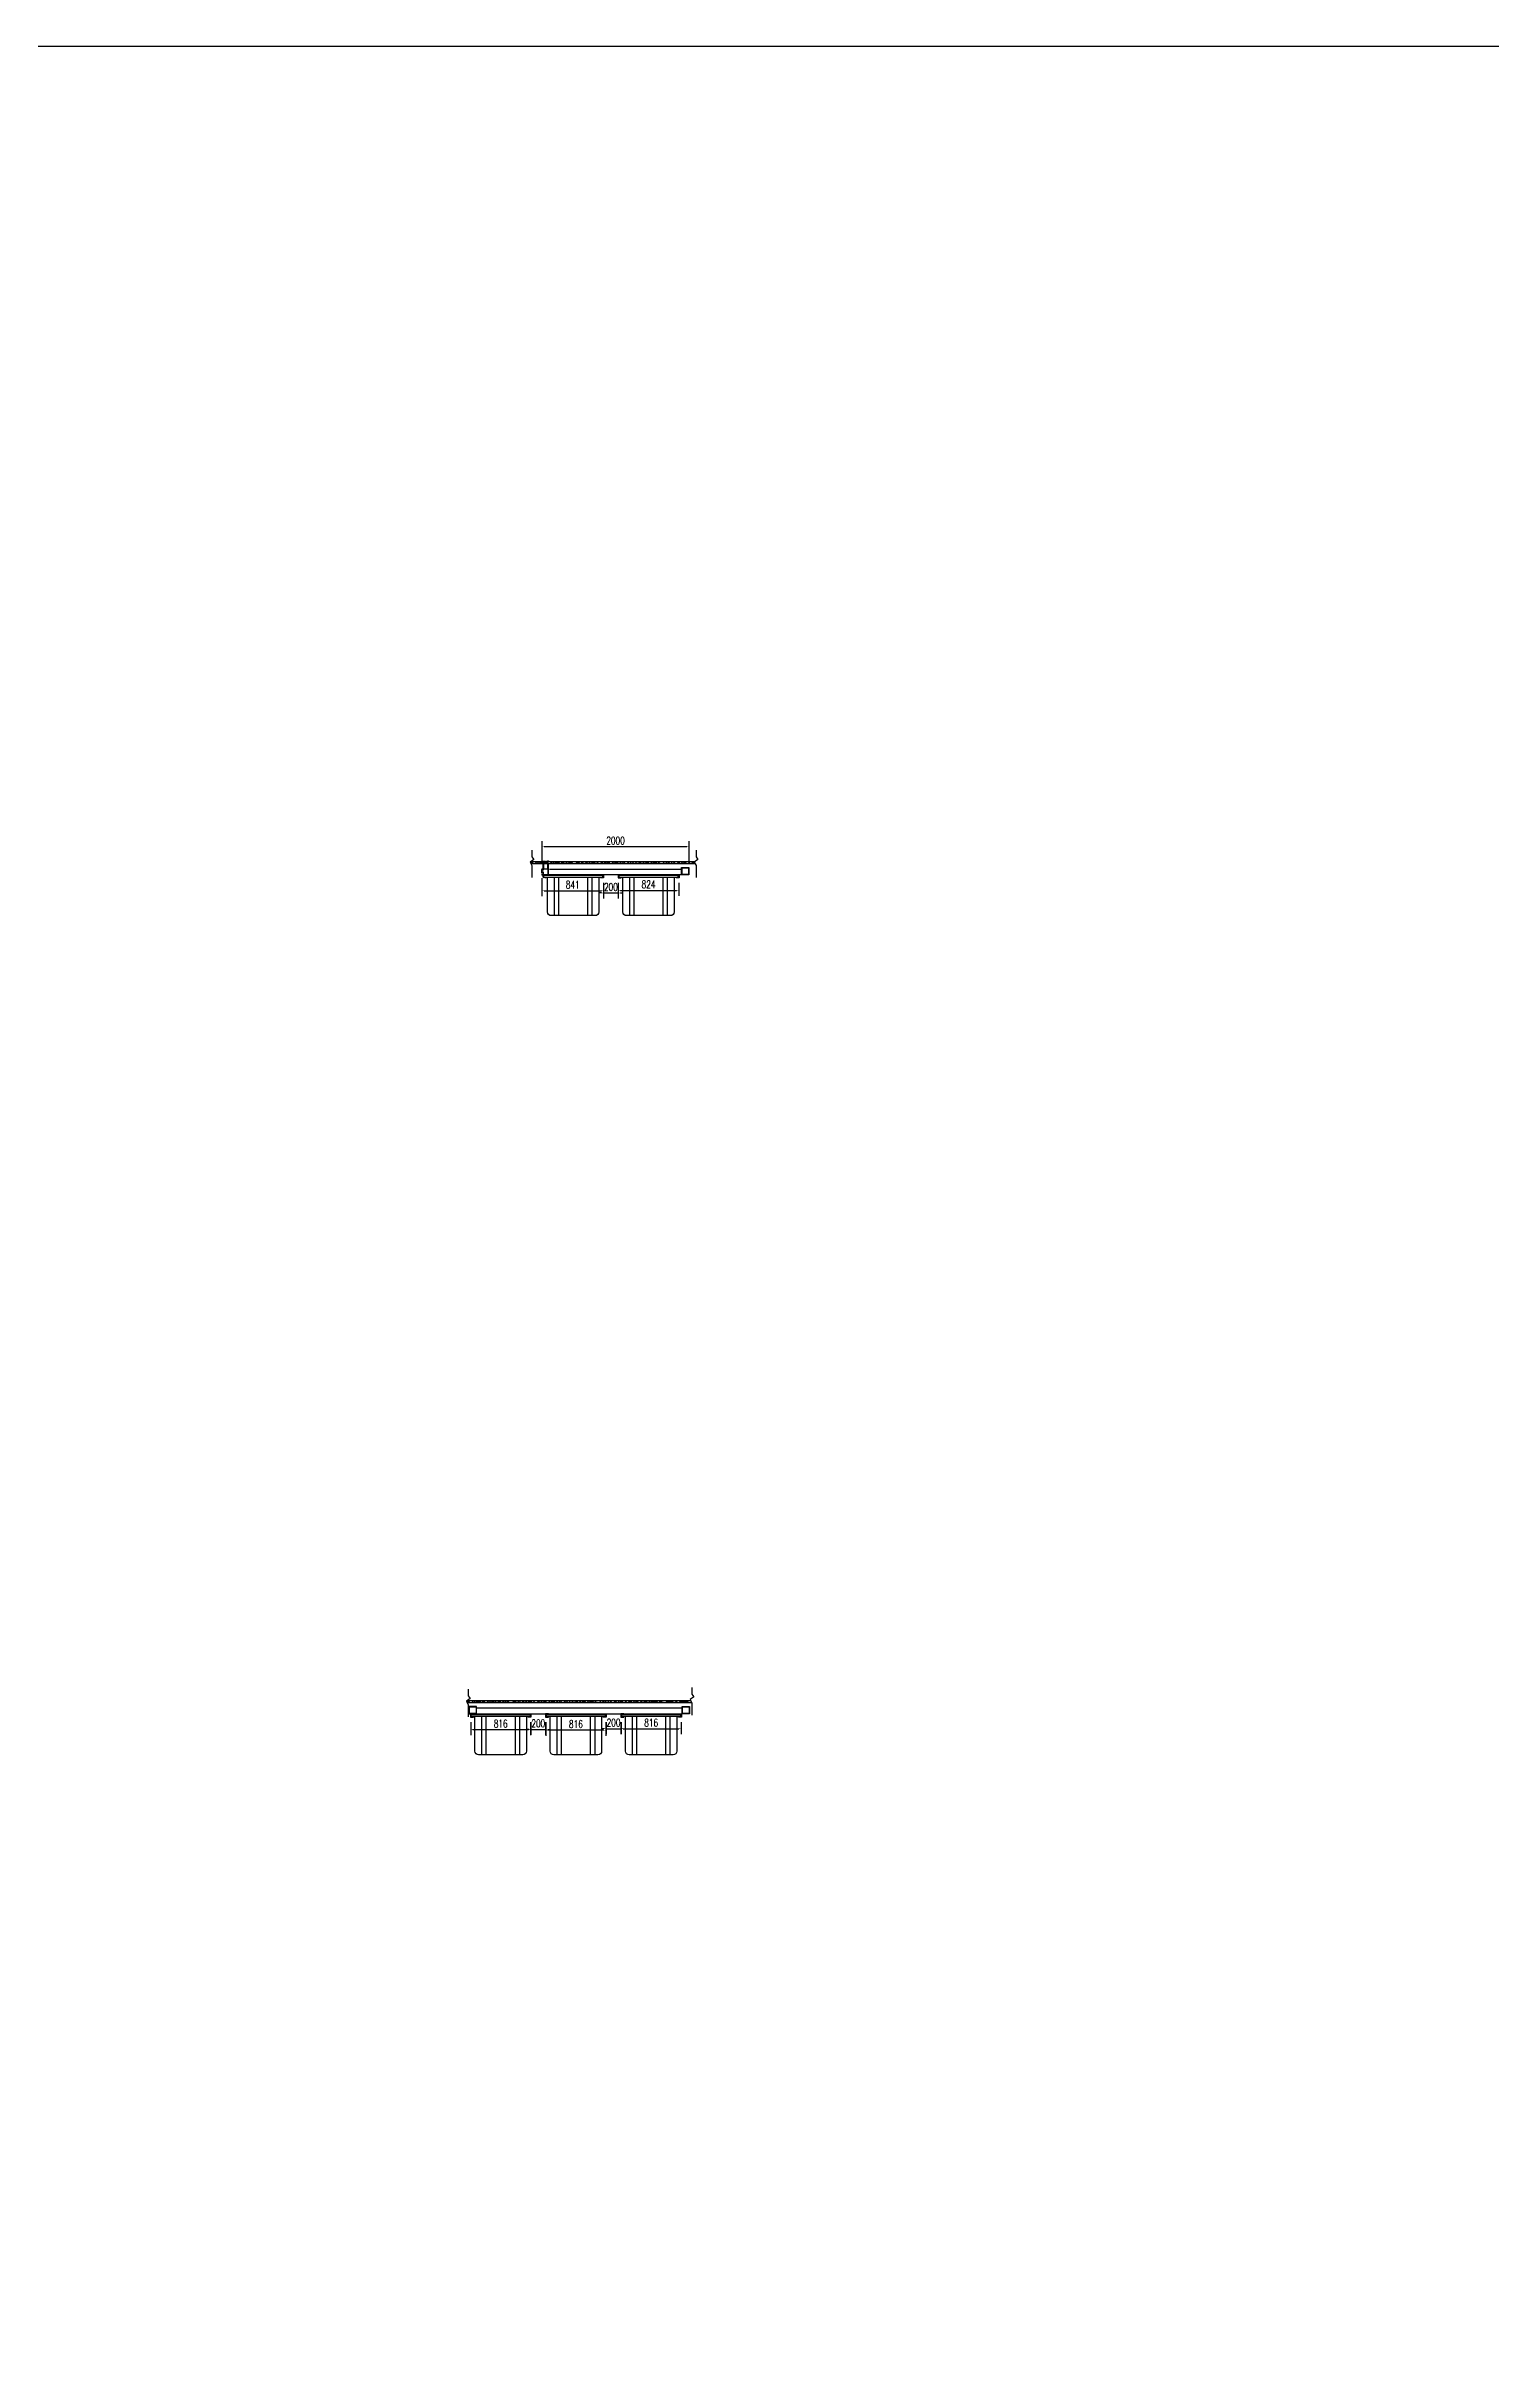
# Model space of a CAD drawing. Extents: x -18540 to 926017, y -610001 to -56924.
# Drawn here: x 46959 to 66623, y -522431 to -490906 of the extents above; entities that cross this region are included whole.
import ezdxf

# ---------------------------------------------------------------- set-up
doc = ezdxf.new("R2010")
doc.units = 0
doc.header["$LTSCALE"] = 10
doc.header["$MEASUREMENT"] = 0
for name, color, linetype in [('BJ02', 2, 'Continuous'), ('W-STEEL_FRAME钢架', 3, 'Continuous'), ('W-WOOD_FLOOR木地板', 30, 'Continuous'), ('浮箱U槽', 5, 'Continuous'), ('铝合金', 7, 'Continuous')]:
    doc.layers.add(name, color=color, linetype=linetype)
doc.styles.add('STANDARD_T3', font='simplex.shx', dxfattribs={"width": 0.7, "bigfont": 'gbcbig.shx'})
doc.dimstyles.new('W&&30', dxfattribs={"dimtxt": 105, "dimasz": 30, "dimexe": 75, "dimexo": 90, "dimgap": 30, "dimtad": 1, "dimdec": 0, "dimzin": 0, "dimdsep": 46, "dimtxsty": 'STANDARD_T3', "dimcen": 0.09, "dimclrd": 1, "dimclre": 1, "dimclrt": 7, "dimazin": 2, "dimtfac": 1, "dimtdec": 0, "dimtix": 1, "dimtmove": 2, "dimatfit": 3, "dimfxl": 100, "dimtolj": 1, "dimtzin": 0, "dimarcsym": 0})

# ---------------------------------------------------------------- blocks, each defined once
blk = doc.blocks.new('*D857')
at = {"layer": 'Defpoints', "color": 0, "transparency": 16777216}
for p in [(52737, -513632), (52737, -513826), (53553, -513632)]:
    blk.add_point(p, dxfattribs=at)
at = {"layer": 'W-STEEL_FRAME钢架', "color": 1, "lineweight": -2, "transparency": 16777216}
for p, q in [((52737, -513722), (52737, -513901)), ((53523, -513826), (52767, -513826)), ((53553, -513722), (53553, -513901))]:
    blk.add_line(p, q, dxfattribs=at)
at = {"layer": 'W-STEEL_FRAME钢架', "color": 1, "transparency": 16777216}
for points in [[(52767, -513821), (52767, -513831), (52737, -513826)], [(53523, -513821), (53523, -513831), (53553, -513826)]]:
    blk.add_solid(points, dxfattribs=at)
at = {"layer": 'W-STEEL_FRAME钢架', "color": 7, "transparency": 16777216, "insert": (53145, -513744), "char_height": 105, "attachment_point": 5, "style": 'STANDARD_T3'}
blk.add_mtext('\\A1;816', dxfattribs=at)
blk = doc.blocks.new('*D858')
at = {"layer": 'Defpoints', "color": 0, "transparency": 16777216}
for p in [(54581, -513632), (54782, -513632), (54782, -513812)]:
    blk.add_point(p, dxfattribs=at)
at = {"layer": 'W-STEEL_FRAME钢架', "color": 1, "lineweight": -2, "transparency": 16777216}
for p, q in [((54551, -513812), (54521, -513812)), ((54581, -513722), (54581, -513887)), ((54581, -513812), (54782, -513812)), ((54782, -513722), (54782, -513887)), ((54812, -513812), (54842, -513812))]:
    blk.add_line(p, q, dxfattribs=at)
at = {"layer": 'W-STEEL_FRAME钢架', "color": 1, "transparency": 16777216}
for points in [[(54551, -513807), (54551, -513817), (54581, -513812)], [(54812, -513807), (54812, -513817), (54782, -513812)]]:
    blk.add_solid(points, dxfattribs=at)
at = {"layer": 'W-STEEL_FRAME钢架', "color": 7, "transparency": 16777216, "insert": (54682, -513729), "char_height": 105, "attachment_point": 5, "style": 'STANDARD_T3'}
blk.add_mtext('\\A1;200', dxfattribs=at)
blk = doc.blocks.new('*D859')
at = {"layer": 'Defpoints', "color": 0, "transparency": 16777216}
for p in [(53761, -513632), (53761, -513833), (54577, -513632)]:
    blk.add_point(p, dxfattribs=at)
at = {"layer": 'W-STEEL_FRAME钢架', "color": 1, "lineweight": -2, "transparency": 16777216}
for p, q in [((53761, -513722), (53761, -513908)), ((54547, -513833), (53791, -513833)), ((54577, -513722), (54577, -513908))]:
    blk.add_line(p, q, dxfattribs=at)
at = {"layer": 'W-STEEL_FRAME钢架', "color": 1, "transparency": 16777216}
for points in [[(53791, -513828), (53791, -513838), (53761, -513833)], [(54547, -513828), (54547, -513838), (54577, -513833)]]:
    blk.add_solid(points, dxfattribs=at)
at = {"layer": 'W-STEEL_FRAME钢架', "color": 7, "transparency": 16777216, "insert": (54169, -513750), "char_height": 105, "attachment_point": 5, "style": 'STANDARD_T3'}
blk.add_mtext('\\A1;816', dxfattribs=at)
blk = doc.blocks.new('*D860')
at = {"layer": 'Defpoints', "color": 0, "transparency": 16777216}
for p in [(53557, -513632), (53757, -513632), (53757, -513823)]:
    blk.add_point(p, dxfattribs=at)
at = {"layer": 'W-STEEL_FRAME钢架', "color": 1, "lineweight": -2, "transparency": 16777216}
for p, q in [((53527, -513823), (53497, -513823)), ((53557, -513722), (53557, -513898)), ((53557, -513823), (53757, -513823)), ((53757, -513722), (53757, -513898)), ((53787, -513823), (53817, -513823))]:
    blk.add_line(p, q, dxfattribs=at)
at = {"layer": 'W-STEEL_FRAME钢架', "color": 1, "transparency": 16777216}
for points in [[(53527, -513818), (53527, -513828), (53557, -513823)], [(53787, -513818), (53787, -513828), (53757, -513823)]]:
    blk.add_solid(points, dxfattribs=at)
at = {"layer": 'W-STEEL_FRAME钢架', "color": 7, "transparency": 16777216, "insert": (53657, -513741), "char_height": 105, "attachment_point": 5, "style": 'STANDARD_T3'}
blk.add_mtext('\\A1;200', dxfattribs=at)
blk = doc.blocks.new('800')
at = {"color": 5, "lineweight": -3}
for p, q in [((-460, 520), (-460, 0)), ((-400, 520), (-400, 0)), ((0, 0), (0, 520)), ((60, 0), (60, 520))]:
    blk.add_line(p, q, dxfattribs=at)
at = {"color": 5}
blk.add_lwpolyline([(200, 550), (200, 520), (150, 520), (-550, 520), (-600, 520), (-600, 550)], close=True, dxfattribs=at)
at = {"color": 5, "lineweight": -3}
blk.add_lwpolyline([(150, 520), (150, 50, -0.414214), (100, 0), (-500, 0, -0.414214), (-550, 50), (-550, 520)], format="xyb", dxfattribs=at)
blk = doc.blocks.new('*D861')
at = {"layer": 'Defpoints', "color": 0, "transparency": 16777216}
for p in [(54786, -513632), (55602, -513635), (55602, -513813)]:
    blk.add_point(p, dxfattribs=at)
at = {"layer": 'W-STEEL_FRAME钢架', "color": 1, "lineweight": -2, "transparency": 16777216}
for p, q in [((54786, -513722), (54786, -513888)), ((54816, -513813), (55572, -513813)), ((55602, -513725), (55602, -513888))]:
    blk.add_line(p, q, dxfattribs=at)
at = {"layer": 'W-STEEL_FRAME钢架', "color": 1, "transparency": 16777216}
for points in [[(54816, -513808), (54816, -513818), (54786, -513813)], [(55572, -513808), (55572, -513818), (55602, -513813)]]:
    blk.add_solid(points, dxfattribs=at)
at = {"layer": 'W-STEEL_FRAME钢架', "color": 7, "transparency": 16777216, "insert": (55194, -513731), "char_height": 105, "attachment_point": 5, "style": 'STANDARD_T3'}
blk.add_mtext('\\A1;816', dxfattribs=at)
blk = doc.blocks.new('*D862')
at = {"layer": 'Defpoints', "color": 0, "transparency": 16777216}
for p in [(53705, -502142), (54546, -502207), (54546, -502404)]:
    blk.add_point(p, dxfattribs=at)
at = {"layer": 'W-STEEL_FRAME钢架', "color": 1, "lineweight": -2, "transparency": 16777216}
for p, q in [((53705, -502232), (53705, -502479)), ((53735, -502404), (54516, -502404)), ((54546, -502297), (54546, -502479))]:
    blk.add_line(p, q, dxfattribs=at)
at = {"layer": 'W-STEEL_FRAME钢架', "color": 1, "transparency": 16777216}
for points in [[(53735, -502399), (53735, -502409), (53705, -502404)], [(54516, -502399), (54516, -502409), (54546, -502404)]]:
    blk.add_solid(points, dxfattribs=at)
at = {"layer": 'W-STEEL_FRAME钢架', "color": 7, "transparency": 16777216, "insert": (54126, -502322), "char_height": 105, "attachment_point": 5, "style": 'STANDARD_T3'}
blk.add_mtext('\\A1;841', dxfattribs=at)
blk = doc.blocks.new('*D863')
at = {"layer": 'Defpoints', "color": 0, "transparency": 16777216}
for p in [(54746, -502207), (55570, -502207), (55570, -502399)]:
    blk.add_point(p, dxfattribs=at)
at = {"layer": 'W-STEEL_FRAME钢架', "color": 1, "lineweight": -2, "transparency": 16777216}
for p, q in [((54746, -502297), (54746, -502474)), ((54776, -502399), (55540, -502399)), ((55570, -502297), (55570, -502474))]:
    blk.add_line(p, q, dxfattribs=at)
at = {"layer": 'W-STEEL_FRAME钢架', "color": 1, "transparency": 16777216}
for points in [[(54776, -502394), (54776, -502404), (54746, -502399)], [(55540, -502394), (55540, -502404), (55570, -502399)]]:
    blk.add_solid(points, dxfattribs=at)
at = {"layer": 'W-STEEL_FRAME钢架', "color": 7, "transparency": 16777216, "insert": (55158, -502317), "char_height": 105, "attachment_point": 5, "style": 'STANDARD_T3'}
blk.add_mtext('\\A1;824', dxfattribs=at)
blk = doc.blocks.new('*D864')
at = {"layer": 'Defpoints', "color": 0, "transparency": 16777216}
for p in [(55709, -501802), (53709, -502086), (55709, -502086)]:
    blk.add_point(p, dxfattribs=at)
at = {"layer": 'W-STEEL_FRAME钢架', "color": 1, "lineweight": -2, "transparency": 16777216}
for p, q in [((53709, -501996), (53709, -501727)), ((53739, -501802), (55679, -501802)), ((55709, -501996), (55709, -501727))]:
    blk.add_line(p, q, dxfattribs=at)
at = {"layer": 'W-STEEL_FRAME钢架', "color": 1, "transparency": 16777216}
for points in [[(53739, -501797), (53739, -501807), (53709, -501802)], [(55679, -501797), (55679, -501807), (55709, -501802)]]:
    blk.add_solid(points, dxfattribs=at)
at = {"layer": 'W-STEEL_FRAME钢架', "color": 7, "transparency": 16777216, "insert": (54709, -501720), "char_height": 105, "attachment_point": 5, "style": 'STANDARD_T3'}
blk.add_mtext('\\A1;2000', dxfattribs=at)
blk = doc.blocks.new('*D865')
at = {"layer": 'Defpoints', "color": 0, "transparency": 16777216}
for p in [(54546, -502229), (54746, -502229), (54746, -502434)]:
    blk.add_point(p, dxfattribs=at)
at = {"layer": 'W-STEEL_FRAME钢架', "color": 1, "lineweight": -2, "transparency": 16777216}
for p, q in [((54516, -502434), (54486, -502434)), ((54546, -502319), (54546, -502509)), ((54546, -502434), (54746, -502434)), ((54746, -502319), (54746, -502509)), ((54776, -502434), (54806, -502434))]:
    blk.add_line(p, q, dxfattribs=at)
at = {"layer": 'W-STEEL_FRAME钢架', "color": 1, "transparency": 16777216}
for points in [[(54516, -502429), (54516, -502439), (54546, -502434)], [(54776, -502429), (54776, -502439), (54746, -502434)]]:
    blk.add_solid(points, dxfattribs=at)
at = {"layer": 'W-STEEL_FRAME钢架', "color": 7, "transparency": 16777216, "insert": (54646, -502352), "char_height": 105, "attachment_point": 5, "style": 'STANDARD_T3'}
blk.add_mtext('\\A1;200', dxfattribs=at)

msp = doc.modelspace()

# ---------------------------------------------------------------- hatches: boundary and pattern name
at = {"layer": 'W-WOOD_FLOOR木地板', "true_color": 0xcd6928}
h = msp.add_hatch(dxfattribs=at)
h.set_pattern_fill('木材', color=32, scale=10)
h.set_pattern_definition([(50, (-389995.75, -326342.257), (25.923532, 93.1234154), [600, -80, 200, -40]), (50, (-389942.55, -326322.26), (-66.465069, 3.554523), [120, -13.2, 240, -30]), (50, (-389975.75, -326308.257), (113.1698317, 176.5639521), [320, -56, 160, -40])])
edge = h.paths.add_edge_path()
edge.add_line((53550.7, -502008.5), (53544.7, -502012.7))
edge.add_line((53544.7, -502012.7), (53554.8, -502032.5))
edge.add_line((53554.8, -502032.5), (53782.3, -502032.5))
edge.add_line((53782.3, -502032.5), (53782.3, -502031.1))
edge.add_line((53782.3, -502031.1), (53797.5, -502031.1))
edge.add_arc((53797.5, -502034.1), 3, 31.86817, 90.00167, ccw=False)
edge.add_line((53800.1, -502032.5), (53804.5, -502032.5))
edge.add_arc((53807, -502034.1), 3, 90.00167, 148.13183, ccw=False)
edge.add_line((53807, -502031.1), (53817.3, -502031.1))
edge.add_line((53817.3, -502031.1), (53817.3, -502032.5))
edge.add_line((53817.3, -502032.5), (54182.3, -502032.5))
edge.add_line((54182.3, -502032.5), (54182.3, -502031.1))
edge.add_line((54182.3, -502031.1), (54197.5, -502031.1))
edge.add_arc((54197.5, -502034.1), 3, 31.86817, 90.00167, ccw=False)
edge.add_line((54200.1, -502032.5), (54204.5, -502032.5))
edge.add_arc((54207, -502034.1), 3, 90.00167, 148.13183, ccw=False)
edge.add_line((54207, -502031.1), (54217.3, -502031.1))
edge.add_line((54217.3, -502031.1), (54217.3, -502032.5))
edge.add_line((54217.3, -502032.5), (54582.3, -502032.5))
edge.add_line((54582.3, -502032.5), (54582.3, -502031.1))
edge.add_line((54582.3, -502031.1), (54597.5, -502031.1))
edge.add_arc((54597.5, -502034.1), 3, 31.86817, 90.00167, ccw=False)
edge.add_line((54600.1, -502032.5), (54604.5, -502032.5))
edge.add_arc((54607, -502034.1), 3, 90.00167, 148.13183, ccw=False)
edge.add_line((54607, -502031.1), (54617.3, -502031.1))
edge.add_line((54617.3, -502031.1), (54617.3, -502032.5))
edge.add_line((54617.3, -502032.5), (54982.3, -502032.5))
edge.add_line((54982.3, -502032.5), (54982.3, -502031.1))
edge.add_line((54982.3, -502031.1), (54997.5, -502031.1))
edge.add_arc((54997.5, -502034.1), 3, 31.86817, 90.00167, ccw=False)
edge.add_line((55000.1, -502032.5), (55004.5, -502032.5))
edge.add_arc((55007, -502034.1), 3, 90.00167, 148.13183, ccw=False)
edge.add_line((55007, -502031.1), (55017.3, -502031.1))
edge.add_line((55017.3, -502031.1), (55017.3, -502032.5))
edge.add_line((55017.3, -502032.5), (55382.3, -502032.5))
edge.add_line((55382.3, -502032.5), (55382.3, -502031.1))
edge.add_line((55382.3, -502031.1), (55397.5, -502031.1))
edge.add_arc((55397.5, -502034.1), 3, 31.86817, 90.00167, ccw=False)
edge.add_line((55400.1, -502032.5), (55404.5, -502032.5))
edge.add_arc((55407, -502034.1), 3, 90.00167, 148.13183, ccw=False)
edge.add_line((55407, -502031.1), (55417.3, -502031.1))
edge.add_line((55417.3, -502031.1), (55417.3, -502032.5))
edge.add_line((55417.3, -502032.5), (55784, -502032.5))
edge.add_line((55784, -502032.5), (55784, -502008.5))
edge.add_line((55784, -502008.5), (53550.7, -502008.5))
h = msp.add_hatch(dxfattribs=at)
h.set_pattern_fill('木材', color=32, scale=10)
h.set_pattern_definition([(50, (-390858.17, -337766.657), (25.923532, 93.1234154), [600, -80, 200, -40]), (50, (-390804.97, -337746.657), (-66.465069, 3.554523), [120, -13.2, 240, -30]), (50, (-390838.17, -337732.657), (113.1698317, 176.5639521), [320, -56, 160, -40])])
edge = h.paths.add_edge_path()
edge.add_line((52688.3, -513432.9), (52682.3, -513437.1))
edge.add_line((52682.3, -513437.1), (52692.3, -513456.9))
edge.add_line((52692.3, -513456.9), (52919.9, -513456.9))
edge.add_line((52919.9, -513456.9), (52919.9, -513455.5))
edge.add_line((52919.9, -513455.5), (52935.1, -513455.5))
edge.add_arc((52935.1, -513458.5), 3, 31.86817, 90.00167, ccw=False)
edge.add_line((52937.7, -513456.9), (52942.1, -513456.9))
edge.add_arc((52944.6, -513458.5), 3, 90.00167, 148.13183, ccw=False)
edge.add_line((52944.6, -513455.5), (52954.9, -513455.5))
edge.add_line((52954.9, -513455.5), (52954.9, -513456.9))
edge.add_line((52954.9, -513456.9), (53319.9, -513456.9))
edge.add_line((53319.9, -513456.9), (53319.9, -513455.5))
edge.add_line((53319.9, -513455.5), (53335.1, -513455.5))
edge.add_arc((53335.1, -513458.5), 3, 31.86817, 90.00167, ccw=False)
edge.add_line((53337.7, -513456.9), (53342.1, -513456.9))
edge.add_arc((53344.6, -513458.5), 3, 90.00167, 148.13183, ccw=False)
edge.add_line((53344.6, -513455.5), (53354.9, -513455.5))
edge.add_line((53354.9, -513455.5), (53354.9, -513456.9))
edge.add_line((53354.9, -513456.9), (53719.9, -513456.9))
edge.add_line((53719.9, -513456.9), (53719.9, -513455.5))
edge.add_line((53719.9, -513455.5), (53735.1, -513455.5))
edge.add_arc((53735.1, -513458.5), 3, 31.86817, 90.00167, ccw=False)
edge.add_line((53737.7, -513456.9), (53742.1, -513456.9))
edge.add_arc((53744.6, -513458.5), 3, 90.00167, 148.13183, ccw=False)
edge.add_line((53744.6, -513455.5), (53754.9, -513455.5))
edge.add_line((53754.9, -513455.5), (53754.9, -513456.9))
edge.add_line((53754.9, -513456.9), (54119.9, -513456.9))
edge.add_line((54119.9, -513456.9), (54119.9, -513455.5))
edge.add_line((54119.9, -513455.5), (54135.1, -513455.5))
edge.add_arc((54135.1, -513458.5), 3, 31.86817, 90.00167, ccw=False)
edge.add_line((54137.7, -513456.9), (54142.1, -513456.9))
edge.add_arc((54144.6, -513458.5), 3, 90.00167, 148.13183, ccw=False)
edge.add_line((54144.6, -513455.5), (54154.9, -513455.5))
edge.add_line((54154.9, -513455.5), (54154.9, -513456.9))
edge.add_line((54154.9, -513456.9), (54519.9, -513456.9))
edge.add_line((54519.9, -513456.9), (54519.9, -513455.5))
edge.add_line((54519.9, -513455.5), (54535.1, -513455.5))
edge.add_arc((54535.1, -513458.5), 3, 31.86817, 90.00167, ccw=False)
edge.add_line((54537.7, -513456.9), (54542.1, -513456.9))
edge.add_arc((54544.6, -513458.5), 3, 90.00167, 148.13183, ccw=False)
edge.add_line((54544.6, -513455.5), (54554.9, -513455.5))
edge.add_line((54554.9, -513455.5), (54554.9, -513456.9))
edge.add_line((54554.9, -513456.9), (55737.4, -513456.9))
edge.add_line((55737.4, -513456.9), (55737.4, -513432.9))
edge.add_line((55737.4, -513432.9), (52688.3, -513432.9))

# ---------------------------------------------------------------- linework, layer by layer
at = {"color": 3, "lineweight": -3}
for p, q in [((53704.9, -502135.1), (53704.9, -502116.3)), ((53724, -502069.6), (53724, -502026.5)), ((53729.5, -502027.5), (53742.1, -502027.5)), ((53740.5, -502003), (53740.8, -502002.5)), ((53742, -502002.5), (53742.3, -502003)), ((53742.5, -502003), (53742.8, -502002.5)), ((53744.5, -502003), (53744.8, -502002.5)), ((53745, -502002.4), (53750.1, -502002.4)), ((53745, -502002.4), (53746.8, -502002.4)), ((53755.6, -502005), (53755.6, -502009.3)), ((53769.7, -502009.3), (53769.7, -502005)), ((53775.2, -502002.4), (53780.4, -502002.4)), ((53788.8, -502003), (53788.5, -502002.5)), ((53790.8, -502003), (53790.5, -502002.5)), ((53791.4, -502002.5), (53791.1, -502003)), ((53792.3, -502032.1), (53792.3, -502069.6)), ((53792.3, -502136.3), (53792.3, -502185.7)), ((53792.8, -502003), (53792.5, -502002.5)), ((53795.6, -502002.4), (53798, -502002.4))]:
    msp.add_line(p, q, dxfattribs=at)
at = {"color": 1, "lineweight": -3}
for p, q in [((55608.6, -502185.7), (53737.3, -502185.7)), ((53808.9, -502107.7), (55608.6, -502107.7)), ((55616.4, -513532.9), (52816.1, -513532.9)), ((52816.1, -513610.9), (55616.4, -513610.9))]:
    msp.add_line(p, q, dxfattribs=at)
at = {"color": 0}
msp.add_line((53755.6, -502007.1), (53769.7, -502007.1), dxfattribs=at)
at = {"color": 3, "lineweight": -3}
for points in [[(53725, -502002.4, 0.4142136), (53704.9, -502022.5), (53704.9, -502024.1)], [(53704.9, -502135.1, 0.1989124), (53705, -502135.3), (53705.3, -502135.6, -0.4142136), (53705.3, -502135.9), (53705, -502136.2, 0.1989124), (53704.9, -502136.3)], [(53704.9, -502161.1, 0.4142136), (53707.5, -502163.6), (53708.8, -502163.6, 0.4142136), (53709, -502163.4)], [(53704.9, -502183.2), (53704.9, -502187.2, 0.4142136), (53707, -502189.2)], [(53709, -502177.8, 0.4142136), (53708.8, -502177.6), (53707.5, -502177.6)], [(53709, -502021.5), (53709, -502021.5), (53725.5, -502021.5, -0.4142136), (53727.5, -502023.5), (53727.5, -502025.5, 0.4139088), (53729.5, -502027.5)], [(53709, -502163.4), (53709, -502156.5, -0.4142136), (53710, -502155.5), (53723, -502155.5, -0.4142136), (53724, -502156.5), (53724, -502170, 0.1989124), (53724.1, -502170.2), (53724.4, -502170.5, -0.4142136), (53724.4, -502170.7), (53724.1, -502171, 0.1989124), (53724, -502171.2), (53724, -502184.7, -0.4142136), (53723, -502185.7), (53710, -502185.7, -0.4142136), (53709, -502184.7), (53709, -502177.8)], [(53711.6, -502106.9, -0.4035353), (53712.8, -502107.7), (53714.1, -502115.1, 0.3624885), (53715.1, -502115.9), (53722, -502115.9, 0.4142136), (53724, -502113.9), (53724, -502070.8)], [(53722, -502024.5), (53715.1, -502024.5, 0.3624885), (53714.1, -502025.4), (53712.8, -502032.7)], [(53724, -502069.6, 0.1989124), (53724.1, -502069.8), (53724.4, -502070.1, -0.4142136), (53724.4, -502070.4), (53724.1, -502070.7, 0.1989124), (53724, -502070.8)], [(53725, -502006.5), (53725, -502006.5), (53741.1, -502006.5, -0.4142136), (53744.1, -502009.5), (53744.1, -502025.5, -0.4145184), (53742.1, -502027.5)], [(53729.8, -502002.4, -0.1989124), (53729.9, -502002.5), (53730.2, -502003)], [(53730.5, -502003), (53730.8, -502002.5, -0.1989124), (53730.9, -502002.4), (53731.8, -502002.4, -0.1989124), (53731.9, -502002.5), (53732.2, -502003)], [(53732.5, -502003), (53732.8, -502002.5, -0.1989124), (53732.9, -502002.4), (53733.8, -502002.4, -0.1989124), (53733.9, -502002.5), (53734.2, -502003)], [(53734.5, -502003), (53734.8, -502002.5, -0.1989124), (53734.9, -502002.4), (53735.8, -502002.4, -0.1989124), (53735.9, -502002.5), (53736.2, -502003)], [(53736.5, -502003), (53736.8, -502002.5, -0.1989124), (53737, -502002.4), (53737.8, -502002.4, -0.1989124), (53737.9, -502002.5), (53738.2, -502003)], [(53738.5, -502003), (53738.8, -502002.5, -0.1989124), (53739, -502002.4), (53739.8, -502002.4, -0.1989124), (53739.9, -502002.5), (53740.2, -502003)], [(53740.8, -502002.5, -0.1989124), (53741, -502002.4), (53741.8, -502002.4)], [(53743, -502002.4), (53743.8, -502002.4, -0.1989124), (53744, -502002.5), (53744.3, -502003)], [(53762.1, -502027.5), (53748.6, -502027.5, -0.4142136), (53747.6, -502026.5), (53747.6, -502010.5, -0.4142136), (53748.6, -502009.5), (53755.4, -502009.5)], [(53763.3, -502027.5, 0.1989124), (53763.1, -502027.6), (53762.8, -502027.9, -0.4142136), (53762.5, -502027.9), (53762.2, -502027.6, 0.1989124), (53762.1, -502027.5)], [(53763.3, -502027.5), (53776.7, -502027.5, 0.4142136), (53777.7, -502026.5), (53777.7, -502010.5, 0.4142136), (53776.7, -502009.5), (53769.9, -502009.5)], [(53780.8, -502003), (53780.5, -502002.5, 0.1989124), (53780.4, -502002.4), (53778.5, -502002.4)], [(53782.8, -502003), (53782.5, -502002.5, 0.1989124), (53782.4, -502002.4), (53781.5, -502002.4, 0.1989124), (53781.4, -502002.5), (53781.1, -502003)], [(53792.3, -502032.1, 0.4142136), (53791.3, -502031.1), (53782.2, -502031.1, -0.4142136), (53781.2, -502030.1), (53781.2, -502006.5, -0.4142136), (53782.2, -502005.5)], [(53805.3, -502005), (53805.3, -502005.3, -0.4142136), (53805.1, -502005.5), (53782.2, -502005.5)], [(53784.8, -502003), (53784.5, -502002.5, 0.1989124), (53784.4, -502002.4), (53783.5, -502002.4, 0.1989124), (53783.4, -502002.5), (53783.1, -502003)], [(53786.8, -502003), (53786.5, -502002.5, 0.1989124), (53786.4, -502002.4), (53785.5, -502002.4, 0.1989124), (53785.4, -502002.5), (53785.1, -502003)], [(53788.4, -502002.4), (53787.5, -502002.4, 0.1989124), (53787.4, -502002.5), (53787.1, -502003)], [(53790.4, -502002.4), (53789.6, -502002.4, 0.1989124), (53789.4, -502002.5), (53789.1, -502003)], [(53792.4, -502002.4), (53791.6, -502002.4, 0.1989124), (53791.4, -502002.5)], [(53792.3, -502107.7), (53792.3, -502185.7, 2.4142136), (53792.8, -502186.2), (53804.3, -502186.2, -0.4142136), (53805.3, -502187.2), (53805.3, -502188.2, -0.4142136), (53804.3, -502189.2)], [(53792.2, -502069.8), (53791.9, -502070.1, 0.4142136), (53791.9, -502070.4), (53792.2, -502070.7, -0.1989124), (53792.3, -502070.8), (53792.3, -502070.8), (53792.3, -502135.1)], [(53792.2, -502135.3), (53791.9, -502135.6, 0.4142136), (53791.9, -502135.9), (53792.2, -502136.2)], [(53794.8, -502003), (53794.5, -502002.5, 0.1989124), (53794.4, -502002.4), (53793.6, -502002.4, 0.1989124), (53793.4, -502002.5), (53793.1, -502003)], [(53795.6, -502002.4, 0.1989124), (53795.4, -502002.5), (53795.1, -502003)], [(53736.1, -502225.3, -0.4142136), (53724, -502213.3), (53724, -502191.2, 0.4142136), (53722, -502189.2), (53707, -502189.2)], [(53804.3, -502189.2), (53729, -502189.2, 0.4142136), (53727, -502191.2), (53727, -502213.3, 0.4142136), (53736.1, -502222.3)], [(53752.7, -502225.3), (53753, -502225, -0.4142136), (53753.3, -502225), (53753.6, -502225.3, 0.1989124), (53753.7, -502225.3), (53762.2, -502225.3, 0.4142136), (53763.2, -502224.3), (53763.2, -502223.3, 0.4142136), (53762.2, -502222.3), (53736.1, -502222.3)], [(53752.7, -502225.3, -0.1989124), (53752.5, -502225.3), (53736.1, -502225.3)]]:
    msp.add_lwpolyline(points, format="xyb", dxfattribs=at)
for points in [[(53704.9, -502161.1), (53704.9, -502150.6), (53704.9, -502136.3)], [(53725, -502002.4), (53729.8, -502002.4), (53727.4, -502002.4)]]:
    msp.add_lwpolyline(points, dxfattribs=at)
for points in [[(53788.8, -502182.6, -0.4142136), (53785.8, -502185.7), (53730.5, -502185.7, -0.4142136), (53727.5, -502182.6), (53727.5, -502155, 0.4142136), (53724.5, -502152), (53711.5, -502152, -0.4142136), (53708.5, -502149), (53708.5, -502123.4, -0.4142136), (53711.5, -502120.4), (53724.5, -502120.4, 0.4142136), (53727.5, -502117.4), (53727.5, -502107.9, -0.4142136), (53729.5, -502105.8), (53785.8, -502105.8, -0.4142136), (53788.8, -502108.9)], [(53780.7, -502034.6, -0.356394), (53777.8, -502032.2, 0.356394), (53775.8, -502030.6), (53730.5, -502030.6, 0.4142136), (53727.5, -502033.6), (53727.5, -502100.8, 0.4142136), (53729.5, -502102.8), (53785.8, -502102.8, 0.4142136), (53788.8, -502099.8), (53788.8, -502037.6, 0.4142136), (53785.8, -502034.6)]]:
    msp.add_lwpolyline(points, format="xyb", close=True, dxfattribs=at)
at = {"color": 4}
for points in [[(54546.1, -502185.7), (54546.1, -502228.7), (54506.1, -502228.7), (54506.1, -502224.7), (54542.1, -502224.7), (54542.1, -502189.7), (54506.1, -502189.7), (54506.1, -502185.7)], [(54746, -502185.7), (54746, -502228.7), (54786, -502228.7), (54786, -502224.7), (54750, -502224.7), (54750, -502189.7), (54786, -502189.7), (54786, -502185.7)], [(55573.6, -502185.7), (55573.6, -502228.7), (55533.6, -502228.7), (55533.6, -502224.7), (55569.6, -502224.7), (55569.6, -502189.7), (55533.6, -502189.7), (55533.6, -502185.7)], [(52732.7, -513611), (52732.7, -513654), (52772.7, -513654), (52772.7, -513650), (52736.7, -513650), (52736.7, -513615), (52772.7, -513615), (52772.7, -513611)], [(53557.1, -513610.9), (53557.1, -513653.9), (53517.1, -513653.9), (53517.1, -513649.9), (53552.7, -513649.9), (53552.7, -513614.9), (53517.1, -513614.9), (53517.1, -513610.9)], [(53757, -513610.9), (53757, -513653.9), (53797, -513653.9), (53797, -513649.9), (53761, -513649.9), (53761, -513614.9), (53797, -513614.9), (53797, -513610.9)], [(54581.5, -513610.9), (54581.5, -513653.9), (54541.5, -513653.9), (54541.5, -513649.9), (54577.5, -513649.9), (54577.5, -513614.9), (54541.5, -513614.9), (54541.5, -513610.9)], [(54782, -513610.9), (54782, -513653.9), (54822, -513653.9), (54822, -513649.9), (54786, -513649.9), (54786, -513614.9), (54822, -513614.9), (54822, -513610.9)], [(55606, -513610.9), (55606, -513653.9), (55566, -513653.9), (55566, -513649.9), (55602, -513649.9), (55602, -513614.9), (55566, -513614.9), (55566, -513610.9)]]:
    msp.add_lwpolyline(points, close=True, dxfattribs=at)
at = {"color": 2}
for points in [[(55608.6, -502085.7), (55708.6, -502085.7), (55708.6, -502185.7), (55608.6, -502185.7)], [(55613.6, -502090.7), (55703.6, -502090.7), (55703.6, -502180.7), (55613.6, -502180.7)], [(52721.1, -513516), (52811.1, -513516), (52811.1, -513606), (52721.1, -513606)], [(55616.4, -513510.9), (55716.4, -513510.9), (55716.4, -513610.9), (55616.4, -513610.9)], [(55621.4, -513515.9), (55711.4, -513515.9), (55711.4, -513605.9), (55621.4, -513605.9)]]:
    msp.add_lwpolyline(points, close=True, dxfattribs=at)
at = {"color": 3, "lineweight": -3}
for centre, radius, start, end in [((53714.8, -502024.2), 9.88, 179.70936, 251.9861), ((53715.1, -502116.4), 10.1, 110.04221, 179.70548), ((53711.6, -502182.8), 6.62, 128.30466, 182.80743), ((53725, -502022.5), 16, 89.81657, 176.44721), ((53711.8, -502032.6), 1, 270, 349.7), ((53722, -502026.5), 2.01, 0, 90), ((53730.3, -502002.8), 0.201, 225, 315), ((53732.4, -502002.8), 0.201, 225, 315), ((53734.4, -502002.8), 0.201, 225, 315), ((53736.4, -502002.8), 0.201, 225, 315), ((53738.4, -502002.8), 0.201, 225, 315), ((53740.4, -502002.8), 0.201, 225, 315), ((53741.8, -502002.6), 0.201, 45, 90), ((53742.4, -502002.8), 0.201, 225, 315), ((53743, -502002.6), 0.201, 90, 135), ((53744.4, -502002.8), 0.201, 225, 315), ((53745, -502002.6), 0.201, 90, 135), ((53750.4, -502009.1), 6.62, 38.30466, 92.80743), ((53755.4, -502009.3), 0.201, 270, 0.27411), ((53774.9, -502009.1), 6.62, 87.19257, 141.69534), ((53769.9, -502009.3), 0.201, 180, 270), ((53780.9, -502002.8), 0.201, 225, 315), ((53782.9, -502002.8), 0.201, 225, 315), ((53785, -502002.8), 0.201, 225, 315), ((53787, -502002.8), 0.201, 225, 315), ((53788.4, -502002.6), 0.201, 45, 90), ((53789, -502002.8), 0.201, 225, 315), ((53790.4, -502002.6), 0.201, 45, 90), ((53791, -502002.8), 0.201, 225, 315), ((53792.1, -502069.6), 0.201, 315, 0), ((53792.1, -502135.1), 0.201, 315, 0), ((53792.1, -502136.3), 0.201, 360, 45), ((53792.4, -502002.6), 0.201, 45, 90), ((53793, -502002.8), 0.201, 225, 315), ((53795, -502002.8), 0.201, 225, 315), ((53797.4, -502016.3), 13.8, 54.83943, 92.38149)]:
    msp.add_arc(centre, radius, start, end, dxfattribs=at)
at = {"layer": 'BJ02'}
msp.add_lwpolyline([(24698.5, -490906.1), (67937.1, -490906.1), (67937.1, -610000.5), (24698.5, -610000.5)], close=True, dxfattribs=at)
at = {"layer": 'W-WOOD_FLOOR木地板', "color": 1}
for points in [[(53569.7, -501849.5), (53569.7, -501940.9), (53595.5, -501977.2), (53545.5, -502012.7), (53569.7, -502060.4), (53569.7, -502224.4)], [(55804.3, -501849.5), (55804.3, -501940.9), (55830.1, -501977.2), (55780.1, -502012.7), (55804.3, -502060.4), (55804.3, -502224.4)], [(52702.2, -513275.2), (52702.2, -513366.5), (52728, -513402.8), (52678, -513438.3), (52702.2, -513486), (52702.2, -513650)], [(55749.3, -513252), (55749.3, -513343.4), (55775.1, -513379.7), (55725.1, -513415.2), (55749.3, -513462.9), (55749.3, -513626.9)]]:
    msp.add_lwpolyline(points, dxfattribs=at)
at = {"layer": 'W-WOOD_FLOOR木地板'}
for points in [[(55786, -502008.5), (53550.7, -502008.5)], [(53554.8, -502032.5), (55790.1, -502032.5)], [(55784, -502032.5), (55784, -502008.5)], [(55735.4, -513432.9), (52688.3, -513432.9)], [(52692.3, -513456.9), (55739.4, -513456.9)]]:
    msp.add_lwpolyline(points, dxfattribs=at)
at = {"layer": '铝合金', "color": 2}
msp.add_lwpolyline([(52816.1, -513611), (52816.1, -513511), (52716.1, -513511), (52716.1, -513611)], close=True, dxfattribs=at)

# ---------------------------------------------------------------- block references
at = {"layer": 'W-STEEL_FRAME钢架'}
for p in [(53344.7, -514167.6), (54369.1, -514167.5), (55394, -514167.5)]:
    msp.add_blockref('800', p, dxfattribs=at)
at = {"layer": '浮箱U槽'}
for p in [(54331.9, -502742.3), (55358.1, -502742.3)]:
    msp.add_blockref('800', p, dxfattribs=at)

# ---------------------------------------------------------------- dimensions: what is measured, and where the dimension line sits
at = {"layer": 'W-STEEL_FRAME钢架'}
for base, p1, p2, picture, middle in [((55708.6, -501802.5), (53708.9, -502085.7), (55708.6, -502085.7), '*D864', (54708.8, -501720)), ((52736.7, -513826.3), (53552.7, -513632.4), (52736.7, -513632.4), '*D857', (53144.7, -513743.8)), ((53757, -513823.2), (53557.1, -513632.4), (53757, -513632.4), '*D860', (53657, -513740.7)), ((53761.0225, -513832.7679), (54577.4791, -513632.381), (53761.0225, -513632.381), '*D859', (54169.2508, -513750.2679)), ((54781.9653, -513811.8215), (54581.4791, -513632.381), (54781.9653, -513632.381), '*D858', (54681.7222, -513729.3215))]:
    dim = msp.add_linear_dim(base=base, p1=p1, p2=p2, angle=180, dimstyle='W&&30', dxfattribs=at)
    dim.commit()
    dim.dimension.update_dxf_attribs({"geometry": picture, "text_midpoint": middle})
for base, p1, p2, picture, middle in [((54546.1, -502404.4), (53704.9, -502142.2), (54546.1, -502207.2), '*D862', (54125.5, -502321.9)), ((54746, -502434.5), (54546.1, -502228.7), (54746, -502228.7), '*D865', (54646.1, -502352)), ((55569.6, -502399.3), (54746, -502207.2), (55569.6, -502207.3), '*D863', (55157.8, -502316.8)), ((55602, -513813.1), (54786, -513632.4), (55602, -513635.2), '*D861', (55194, -513730.6))]:
    dim = msp.add_linear_dim(base=base, p1=p1, p2=p2, dimstyle='W&&30', dxfattribs=at)
    dim.commit()
    dim.dimension.update_dxf_attribs({"geometry": picture, "text_midpoint": middle})

doc.saveas('drawing.dxf')
